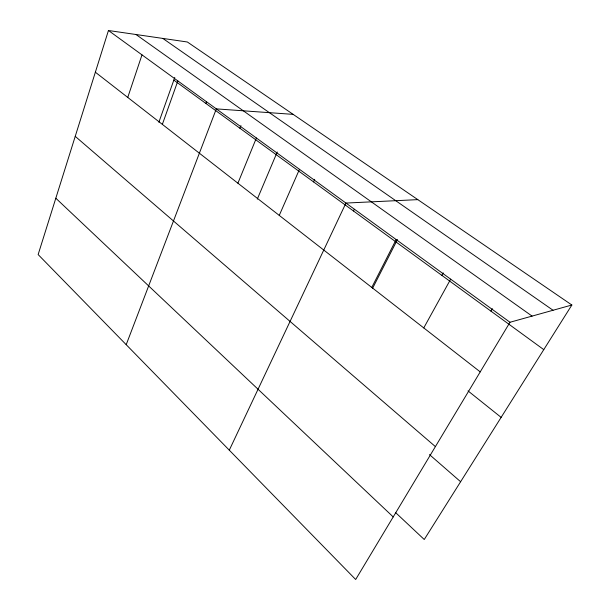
<?xml version="1.0" encoding="UTF-8"?>
<svg xmlns="http://www.w3.org/2000/svg" width="610" height="610" viewBox="0 0 610 610"><rect width="100%" height="100%" fill="white"/><g stroke="black" fill="none" stroke-linecap="round" stroke-linejoin="round"><path stroke-width="0.91" d="M108.45 30.5L38.14 254.561L355.676 579.5L509.99 322.263L571.86 305.015L187.361 41.998L108.45 30.5L509.99 322.263M127.757 97.432L141.993 54.869M158.867 122.259L174.78 77.439M162.351 124.371L177.861 80.932M205.875 103.441L206.538 101.679M126.201 344.68L216.321 108.877L293.151 114.367M239.905 128.237L240.958 125.607M237.908 183.198L256.398 137.997M257.298 199.119L277.23 151.997M279.258 215.399L299.479 169.305M313.563 181.902L314.714 179.34M229.291 450.165L345.939 203.061L417.812 199.638M353.487 210.991L354.303 209.291M371.78 287.447L396.172 239.562M372.466 288.53L397.461 239.532M441.861 275.385L443.226 272.891M423.767 327.921L450.668 279.159M490.943 311.138L492.369 308.698M571.86 305.015L424.247 539.507L395.455 512.461M162.809 38.422L553.041 310.261M136.022 34.518L532.072 316.102M173.835 80.101L543.769 349.629M95.366 72.216L480.222 371.879M468.03 390.903L501.13 417.37M75.236 136.358L435.395 446.604M429.463 454.58L460.619 481.732M55.815 198.227L393.214 516.922"/></g></svg>
